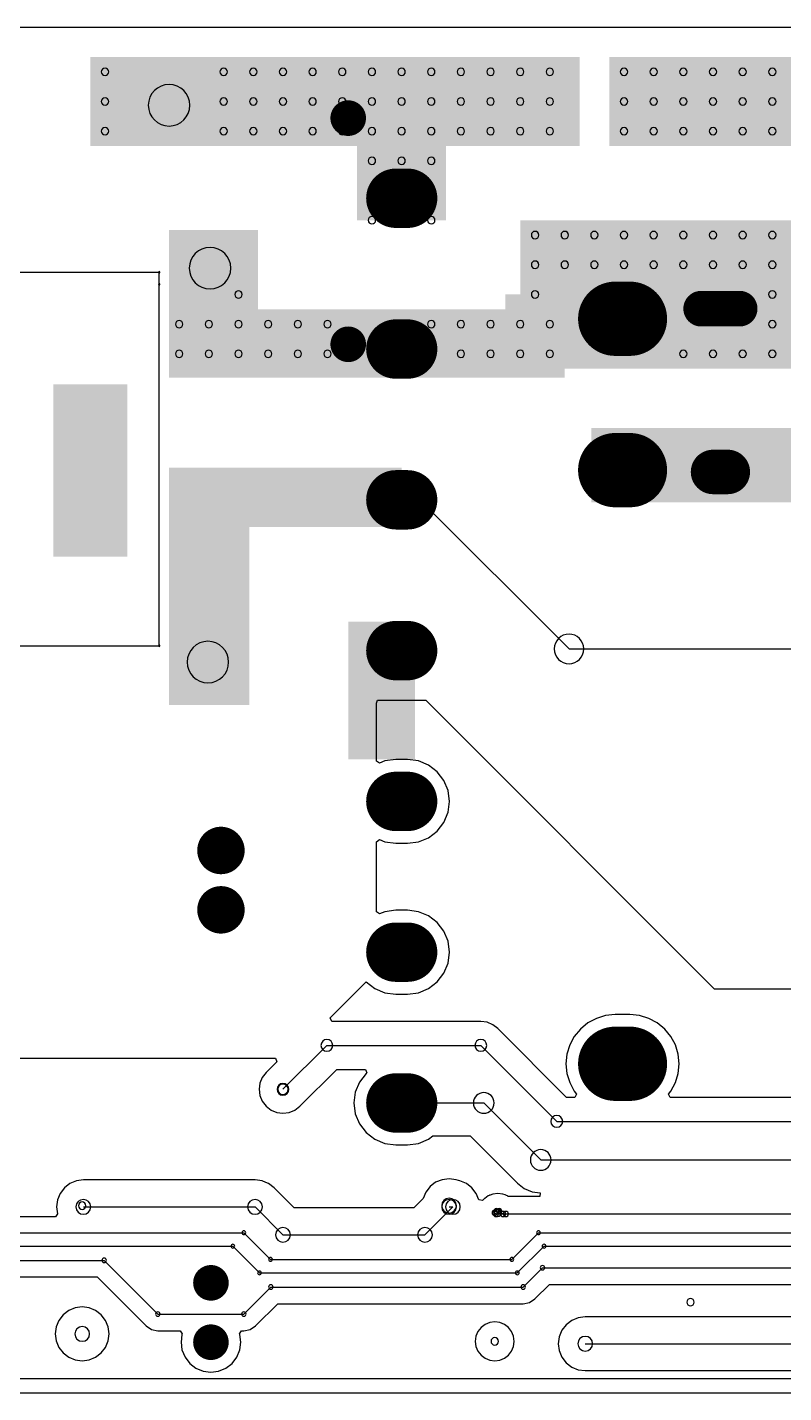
# Model space of a CAD drawing. Header units: inches. Extents: x 32166 to 66782, y 2386 to 7162.
# Drawn here: x 32837.1 to 32951.8, y 3490.6 to 3697.6 of the extents above; entities that cross this region are included whole.
import ezdxf

# ---------------------------------------------------------------- set-up
doc = ezdxf.new("R2010")
doc.units = ezdxf.units.IN
doc.header["$LTSCALE"] = 0.64311
doc.header["$MEASUREMENT"] = 0
for name, color, linetype in [('KEEPOUTLAYER', 6, 'CONTINUOUS'), ('MIDLAYER1', 16, 'CONTINUOUS'), ('MULTILAYER', 9, 'CONTINUOUS')]:
    doc.layers.add(name, color=color, linetype=linetype)

msp = doc.modelspace()

# ---------------------------------------------------------------- linework, layer by layer
at = {"layer": 'KEEPOUTLAYER'}
for p, q in [((32666.61, 3697.6), (34174.11, 3697.6)), ((32728.66, 3660.46), (32857.09, 3660.46)), ((32857.09, 3658.61), (32857.09, 3660.46)), ((32857.09, 3603.85), (32857.09, 3658.61)), ((32822.4, 3603.85), (32857.09, 3603.85)), ((32666.61, 3490.6), (34174.11, 3490.6))]:
    msp.add_line(p, q, dxfattribs=at)
for centre, start, end in [((32857.09, 3660.46), 0, 180), ((32857.09, 3660.46), 0, 180), ((32857.09, 3660.46), 180, 0), ((32857.09, 3660.46), 180, 0), ((32857.09, 3658.61), 0, 180), ((32857.09, 3658.61), 0, 180), ((32857.09, 3658.61), 180, 0), ((32857.09, 3658.61), 180, 0), ((32857.09, 3603.85), 0, 180), ((32857.09, 3603.85), 0, 180), ((32857.09, 3603.85), 180, 0), ((32857.09, 3603.85), 180, 0)]:
    msp.add_arc(centre, 0.112, start, end, dxfattribs=at)
at = {"layer": 'MIDLAYER1'}
for p, q in [((32893.88, 3625.96), (32896.65, 3625.96)), ((32896.65, 3625.96), (32919.26, 3603.35)), ((32919.26, 3603.35), (33019.92, 3603.35)), ((32890.04, 3595.13), (32890.22, 3595.58)), ((32890.04, 3586.36), (32890.04, 3595.13)), ((32890.04, 3595.13), (32890.04, 3595.13)), ((32890.04, 3595.13), (32890.04, 3595.13)), ((32890.22, 3595.58), (32897.55, 3595.58)), ((32897.55, 3595.58), (32941.29, 3551.84)), ((32890.51, 3586.04), (32890.04, 3586.36)), ((32891.33, 3586.38), (32890.51, 3586.04)), ((32892.98, 3586.6), (32891.33, 3586.38)), ((32894.78, 3586.6), (32892.98, 3586.6)), ((32896.42, 3586.38), (32894.78, 3586.6)), ((32897.95, 3585.74), (32896.42, 3586.38)), ((32899.27, 3584.73), (32897.95, 3585.74)), ((32900.28, 3583.42), (32899.27, 3584.73)), ((32900.92, 3581.89), (32900.28, 3583.42)), ((32901.13, 3580.24), (32900.92, 3581.89)), ((32900.92, 3578.6), (32901.13, 3580.24)), ((32899.27, 3575.75), (32900.28, 3577.06)), ((32900.28, 3577.06), (32900.92, 3578.6)), ((32897.95, 3574.74), (32899.27, 3575.75)), ((32890.04, 3574.12), (32890.51, 3574.44)), ((32890.04, 3563.5), (32890.04, 3574.12)), ((32890.51, 3574.44), (32891.33, 3574.1)), ((32891.33, 3574.1), (32892.98, 3573.89)), ((32892.98, 3573.89), (32894.78, 3573.89)), ((32894.78, 3573.89), (32896.42, 3574.1)), ((32896.42, 3574.1), (32897.95, 3574.74)), ((32890.51, 3563.18), (32890.04, 3563.5)), ((32891.33, 3563.52), (32890.51, 3563.18)), ((32892.98, 3563.74), (32891.33, 3563.52)), ((32894.78, 3563.74), (32892.98, 3563.74)), ((32896.42, 3563.52), (32894.78, 3563.74)), ((32897.95, 3562.88), (32896.42, 3563.52)), ((32899.27, 3561.87), (32897.95, 3562.88)), ((32900.28, 3560.56), (32899.27, 3561.87)), ((32900.92, 3559.03), (32900.28, 3560.56)), ((32901.13, 3557.38), (32900.92, 3559.03)), ((32900.92, 3555.74), (32901.13, 3557.38)), ((32899.27, 3552.89), (32900.28, 3554.2)), ((32900.28, 3554.2), (32900.92, 3555.74)), ((32883.04, 3547.41), (32888.5, 3552.87)), ((32888.5, 3552.87), (32889.8, 3551.88)), ((32897.95, 3551.88), (32899.27, 3552.89)), ((32889.8, 3551.88), (32891.33, 3551.24)), ((32891.33, 3551.24), (32892.98, 3551.03)), ((32892.98, 3551.03), (32894.78, 3551.03)), ((32894.78, 3551.03), (32896.42, 3551.24)), ((32896.42, 3551.24), (32897.95, 3551.88)), ((32941.29, 3551.84), (33087.43, 3551.84)), ((32883.26, 3546.88), (32883.04, 3547.41)), ((32905.88, 3546.88), (32883.26, 3546.88)), ((32906.82, 3546.75), (32905.88, 3546.88)), ((32907.69, 3546.39), (32906.82, 3546.75)), ((32908.45, 3545.81), (32907.69, 3546.39)), ((32922.12, 3546.66), (32920.99, 3545.73)), ((32923.41, 3547.35), (32922.12, 3546.66)), ((32924.81, 3547.77), (32923.41, 3547.35)), ((32926.26, 3547.92), (32924.81, 3547.77)), ((32928.51, 3547.92), (32926.26, 3547.92)), ((32929.97, 3547.77), (32928.51, 3547.92)), ((32931.37, 3547.35), (32929.97, 3547.77)), ((32932.66, 3546.66), (32931.37, 3547.35)), ((32933.79, 3545.73), (32932.66, 3546.66)), ((32918.9, 3535.36), (32908.45, 3545.81)), ((32920.06, 3544.6), (32919.37, 3543.31)), ((32920.99, 3545.73), (32920.06, 3544.6)), ((32934.72, 3544.6), (32933.79, 3545.73)), ((32935.41, 3543.31), (32934.72, 3544.6)), ((32875.86, 3536.59), (32882.52, 3543.25)), ((32882.52, 3543.25), (32905.88, 3543.25)), ((32905.88, 3543.25), (32917.4, 3531.73)), ((32918.95, 3541.91), (32918.8, 3540.46)), ((32919.37, 3543.31), (32918.95, 3541.91)), ((32935.83, 3541.91), (32935.41, 3543.31)), ((32935.97, 3540.46), (32935.83, 3541.91)), ((32761.07, 3541.31), (32874.71, 3541.31)), ((32874.92, 3540.78), (32873.3, 3539.15)), ((32874.71, 3541.31), (32874.92, 3540.78)), ((32918.8, 3540.46), (32918.95, 3539)), ((32935.83, 3539), (32935.97, 3540.46)), ((32872.72, 3538.4), (32872.36, 3537.53)), ((32873.3, 3539.15), (32872.72, 3538.4)), ((32878.43, 3534.02), (32884.03, 3539.62)), ((32884.03, 3539.62), (32888.38, 3539.62)), ((32887.47, 3537.7), (32886.84, 3536.17)), ((32888.48, 3539.01), (32887.47, 3537.7)), ((32888.38, 3539.62), (32888.56, 3539.08)), ((32888.56, 3539.08), (32888.48, 3539.01)), ((32918.95, 3539), (32919.37, 3537.6)), ((32935.41, 3537.6), (32935.83, 3539)), ((32872.36, 3537.53), (32872.23, 3536.59)), ((32872.23, 3536.59), (32872.36, 3535.65)), ((32872.36, 3535.65), (32872.72, 3534.77)), ((32886.84, 3536.17), (32886.62, 3534.52)), ((32919.37, 3537.6), (32920.06, 3536.31)), ((32920.06, 3536.31), (32920.42, 3535.88)), ((32920.42, 3535.88), (32920.17, 3535.36)), ((32934.36, 3535.88), (32934.72, 3536.31)), ((32934.6, 3535.36), (32934.36, 3535.88)), ((32934.72, 3536.31), (32935.41, 3537.6)), ((32872.72, 3534.77), (32873.3, 3534.02)), ((32873.3, 3534.02), (32874.05, 3533.44)), ((32877.68, 3533.44), (32878.43, 3534.02)), ((32886.62, 3534.52), (32886.84, 3532.88)), ((32893.88, 3534.52), (32906.33, 3534.52)), ((32906.33, 3534.52), (32914.97, 3525.88)), ((32920.17, 3535.36), (32918.9, 3535.36)), ((32953.74, 3535.36), (32934.6, 3535.36)), ((32874.05, 3533.44), (32874.92, 3533.08)), ((32874.92, 3533.08), (32875.86, 3532.96)), ((32875.86, 3532.96), (32876.8, 3533.08)), ((32876.8, 3533.08), (32877.68, 3533.44)), ((32886.84, 3532.88), (32887.47, 3531.34)), ((32917.4, 3531.73), (32955.24, 3531.73)), ((32887.47, 3531.34), (32888.48, 3530.03)), ((32888.48, 3530.03), (32889.8, 3529.02)), ((32897.95, 3529.02), (32898.62, 3529.53)), ((32898.62, 3529.53), (32904.26, 3529.53)), ((32904.26, 3529.53), (32911.44, 3522.35)), ((32889.8, 3529.02), (32891.33, 3528.38)), ((32891.33, 3528.38), (32892.98, 3528.17)), ((32892.98, 3528.17), (32894.78, 3528.17)), ((32894.78, 3528.17), (32896.42, 3528.38)), ((32896.42, 3528.38), (32897.95, 3529.02)), ((32914.97, 3525.88), (32957.67, 3525.88)), ((32842.69, 3521.66), (32842.04, 3520.81)), ((32843.53, 3522.31), (32842.69, 3521.66)), ((32844.52, 3522.72), (32843.53, 3522.31)), ((32845.57, 3522.86), (32844.52, 3522.72)), ((32871.62, 3522.86), (32845.57, 3522.86)), ((32872.68, 3522.72), (32871.62, 3522.86)), ((32873.25, 3522.48), (32872.68, 3522.72)), ((32873.66, 3522.31), (32873.25, 3522.48)), ((32874.51, 3521.66), (32873.66, 3522.31)), ((32877.55, 3518.61), (32874.51, 3521.66)), ((32898.17, 3521.84), (32897.53, 3520.99)), ((32899.02, 3522.49), (32898.17, 3521.84)), ((32900.01, 3522.89), (32899.02, 3522.49)), ((32901.06, 3523.03), (32900.01, 3522.89)), ((32902.12, 3522.89), (32901.06, 3523.03)), ((32902.47, 3522.75), (32902.12, 3522.89)), ((32902.71, 3522.72), (32902.47, 3522.75)), ((32903.69, 3522.31), (32902.71, 3522.72)), ((32904.54, 3521.66), (32903.69, 3522.31)), ((32905.19, 3520.81), (32904.54, 3521.66)), ((32911.44, 3522.35), (32912.48, 3521.55)), ((32912.48, 3521.55), (32913.68, 3521.05)), ((32841.63, 3519.83), (32841.49, 3518.77)), ((32842.04, 3520.81), (32841.63, 3519.83)), ((32897.12, 3520.02), (32895.72, 3518.61)), ((32897.53, 3520.99), (32897.12, 3520.02)), ((32905.6, 3519.83), (32905.19, 3520.81)), ((32906.11, 3519.71), (32905.6, 3519.83)), ((32906.13, 3519.73), (32906.11, 3519.71)), ((32906.25, 3519.82), (32906.13, 3519.73)), ((32906.34, 3519.93), (32906.25, 3519.82)), ((32906.37, 3519.97), (32906.34, 3519.93)), ((32906.48, 3520.04), (32906.37, 3519.97)), ((32906.97, 3520.42), (32906.48, 3520.04)), ((32907.16, 3520.5), (32906.97, 3520.42)), ((32907.22, 3520.54), (32907.16, 3520.5)), ((32907.3, 3520.56), (32907.22, 3520.54)), ((32907.68, 3520.72), (32907.3, 3520.56)), ((32908.44, 3520.82), (32907.68, 3520.72)), ((32909.21, 3520.72), (32908.44, 3520.82)), ((32909.57, 3520.57), (32909.21, 3520.72)), ((32909.69, 3520.54), (32909.57, 3520.57)), ((32909.8, 3520.47), (32909.69, 3520.54)), ((32909.92, 3520.42), (32909.8, 3520.47)), ((32910.04, 3520.33), (32909.92, 3520.42)), ((32914.85, 3520.33), (32910.04, 3520.33)), ((32913.68, 3521.05), (32914.89, 3520.9)), ((32914.89, 3520.9), (32914.85, 3520.33)), ((32841.33, 3517.27), (32752.06, 3517.27)), ((32841.63, 3517.71), (32841.33, 3517.27)), ((32841.49, 3518.77), (32841.63, 3517.71)), ((32845.57, 3518.77), (32871.62, 3518.77)), ((32871.62, 3518.77), (32875.86, 3514.53)), ((32895.72, 3518.61), (32877.55, 3518.61)), ((32897.41, 3514.53), (32901.65, 3518.77)), ((32901.06, 3518.77), (32901.65, 3518.77)), ((32907.99, 3517.87), (32908.17, 3517.69)), ((32908.17, 3517.69), (33020.99, 3517.69)), ((32750.4, 3514.85), (32869.93, 3514.85)), ((32754.07, 3512.81), (32868.26, 3512.81)), ((32868.26, 3512.81), (32872.3, 3508.76)), ((32869.93, 3514.85), (32873.97, 3510.81)), ((32875.86, 3514.53), (32897.41, 3514.53)), ((32910.58, 3510.81), (32914.62, 3514.85)), ((32911.42, 3508.76), (32915.47, 3512.81)), ((32914.62, 3514.85), (33115.09, 3514.85)), ((32915.47, 3512.81), (33114.25, 3512.81)), ((32873.97, 3510.81), (32910.58, 3510.81)), ((32773.84, 3510.66), (32848.73, 3510.66)), ((32848.73, 3510.66), (32856.87, 3502.52)), ((32872.3, 3508.76), (32911.42, 3508.76)), ((32912.31, 3506.62), (32915.24, 3509.54)), ((32915.24, 3509.54), (33005.78, 3509.54)), ((32774.89, 3508.14), (32847.69, 3508.14)), ((32847.69, 3508.14), (32855.09, 3500.74)), ((32869.92, 3502.52), (32874.02, 3506.62)), ((32874.02, 3506.62), (32912.31, 3506.62)), ((32914.1, 3504.83), (32916.28, 3507.02)), ((32916.28, 3507.02), (33004.73, 3507.02)), ((32913.28, 3504.29), (32914.1, 3504.83)), ((32843.36, 3503.05), (32842.51, 3502.4)), ((32844.34, 3503.45), (32843.36, 3503.05)), ((32845.4, 3503.59), (32844.34, 3503.45)), ((32846.46, 3503.45), (32845.4, 3503.59)), ((32847.44, 3503.05), (32846.46, 3503.45)), ((32848.29, 3502.4), (32847.44, 3503.05)), ((32856.87, 3502.52), (32869.92, 3502.52)), ((32871.71, 3500.74), (32875.06, 3504.09)), ((32875.06, 3504.09), (32912.31, 3504.09)), ((32912.31, 3504.09), (32913.28, 3504.29)), ((32841.45, 3500.56), (32841.31, 3499.51)), ((32841.86, 3501.55), (32841.45, 3500.56)), ((32842.51, 3502.4), (32841.86, 3501.55)), ((32848.94, 3501.55), (32848.29, 3502.4)), ((32849.34, 3500.56), (32848.94, 3501.55)), ((32849.48, 3499.51), (32849.34, 3500.56)), ((32855.09, 3500.74), (32855.91, 3500.19)), ((32870.89, 3500.19), (32871.71, 3500.74)), ((32905.91, 3500.47), (32905.44, 3499.86)), ((32906.52, 3500.94), (32905.91, 3500.47)), ((32907.23, 3501.23), (32906.52, 3500.94)), ((32907.99, 3501.33), (32907.23, 3501.23)), ((32908.76, 3501.23), (32907.99, 3501.33)), ((32909.47, 3500.94), (32908.76, 3501.23)), ((32910.08, 3500.47), (32909.47, 3500.94)), ((32910.55, 3499.86), (32910.08, 3500.47)), ((32918.83, 3500.91), (32918.18, 3500.06)), ((32919.68, 3501.56), (32918.83, 3500.91)), ((32920.66, 3501.97), (32919.68, 3501.56)), ((32921.72, 3502.11), (32920.66, 3501.97)), ((32996.44, 3502.11), (32921.72, 3502.11)), ((32841.31, 3499.51), (32841.45, 3498.45)), ((32841.45, 3498.45), (32841.86, 3497.47)), ((32848.94, 3497.47), (32849.34, 3498.45)), ((32849.34, 3498.45), (32849.48, 3499.51)), ((32855.91, 3500.19), (32856.87, 3500)), ((32856.87, 3500), (32860.27, 3500)), ((32860.27, 3500), (32860.59, 3499.52)), ((32860.54, 3499.42), (32860.39, 3498.25)), ((32860.59, 3499.52), (32860.54, 3499.42)), ((32869.27, 3499.52), (32869.59, 3500)), ((32869.31, 3499.42), (32869.27, 3499.52)), ((32869.47, 3498.25), (32869.31, 3499.42)), ((32869.59, 3500), (32869.92, 3500)), ((32869.92, 3500), (32870.89, 3500.19)), ((32905.14, 3499.15), (32905.04, 3498.38)), ((32905.04, 3498.38), (32905.14, 3497.62)), ((32905.44, 3499.86), (32905.14, 3499.15)), ((32910.84, 3499.15), (32910.55, 3499.86)), ((32910.94, 3498.38), (32910.84, 3499.15)), ((32910.84, 3497.62), (32910.94, 3498.38)), ((32917.77, 3499.08), (32917.63, 3498.02)), ((32918.18, 3500.06), (32917.77, 3499.08)), ((32841.86, 3497.47), (32842.51, 3496.62)), ((32842.51, 3496.62), (32843.36, 3495.97)), ((32847.44, 3495.97), (32848.29, 3496.62)), ((32848.29, 3496.62), (32848.94, 3497.47)), ((32860.39, 3498.25), (32860.54, 3497.07)), ((32860.54, 3497.07), (32861, 3495.98)), ((32868.86, 3495.98), (32869.31, 3497.07)), ((32869.31, 3497.07), (32869.47, 3498.25)), ((32905.14, 3497.62), (32905.44, 3496.91)), ((32905.44, 3496.91), (32905.91, 3496.3)), ((32905.91, 3496.3), (32906.52, 3495.83)), ((32909.47, 3495.83), (32910.08, 3496.3)), ((32910.08, 3496.3), (32910.55, 3496.91)), ((32910.55, 3496.91), (32910.84, 3497.62)), ((32917.63, 3498.02), (32917.77, 3496.97)), ((32917.77, 3496.97), (32918.18, 3495.98)), ((32921.72, 3498.02), (32998.13, 3498.02)), ((32843.36, 3495.97), (32844.34, 3495.56)), ((32844.34, 3495.56), (32845.4, 3495.42)), ((32845.4, 3495.42), (32846.46, 3495.56)), ((32846.46, 3495.56), (32847.44, 3495.97)), ((32861, 3495.98), (32861.72, 3495.04)), ((32861.72, 3495.04), (32862.66, 3494.32)), ((32862.66, 3494.32), (32863.75, 3493.86)), ((32866.1, 3493.86), (32867.2, 3494.32)), ((32867.2, 3494.32), (32868.14, 3495.04)), ((32868.14, 3495.04), (32868.86, 3495.98)), ((32906.52, 3495.83), (32907.23, 3495.53)), ((32907.23, 3495.53), (32907.99, 3495.43)), ((32907.99, 3495.43), (32908.76, 3495.53)), ((32908.76, 3495.53), (32909.47, 3495.83)), ((32918.18, 3495.98), (32918.83, 3495.13)), ((32918.83, 3495.13), (32919.68, 3494.48)), ((32919.68, 3494.48), (32920.66, 3494.08)), ((33158.87, 3492.72), (32726.73, 3492.72)), ((32863.75, 3493.86), (32864.93, 3493.71)), ((32864.93, 3493.71), (32866.1, 3493.86)), ((32920.66, 3494.08), (32921.72, 3493.94)), ((32921.72, 3493.94), (32998.13, 3493.94))]:
    msp.add_line(p, q, dxfattribs=at)
for points, const_width in [([(32885.76, 3685.18, 1), (32885.76, 3682.48, 1)], 2.7), ([(32892.98, 3673.93, 1), (32892.98, 3669.43, 1)], 4.5), ([(32894.78, 3673.93, 1), (32894.78, 3669.43, 1)], 4.5), ([(32929.08, 3653.41, 1), (32923.45, 3653.41, 1)], 5.63), ([(32931.33, 3653.41, 1), (32925.7, 3653.41, 1)], 5.63), ([(32939.31, 3656.29, 1), (32939.31, 3653.59, 1)], 2.7), ([(32945.16, 3656.29, 1), (32945.16, 3653.59, 1)], 2.7), ([(32885.76, 3650.89, 1), (32885.76, 3648.19, 1)], 2.7), ([(32892.98, 3651.07, 1), (32892.98, 3646.57, 1)], 4.5), ([(32894.78, 3651.07, 1), (32894.78, 3646.57, 1)], 4.5), ([(32929.08, 3630.46, 1), (32923.45, 3630.46, 1)], 5.63), ([(32931.33, 3630.46, 1), (32925.7, 3630.46, 1)], 5.63), ([(32941.11, 3631.87, 1), (32941.11, 3628.5, 1)], 3.37), ([(32943.36, 3631.87, 1), (32943.36, 3628.5, 1)], 3.37), ([(32892.98, 3628.21, 1), (32892.98, 3623.71, 1)], 4.5), ([(32894.78, 3628.21, 1), (32894.78, 3623.71, 1)], 4.5), ([(32892.98, 3605.35, 1), (32892.98, 3600.85, 1)], 4.5), ([(32894.78, 3605.35, 1), (32894.78, 3600.85, 1)], 4.5), ([(32892.98, 3582.49, 1), (32892.98, 3577.99, 1)], 4.5), ([(32894.78, 3582.49, 1), (32894.78, 3577.99, 1)], 4.5), ([(32864.65, 3572.8, 1), (32868.25, 3572.8, 1)], 3.6), ([(32864.65, 3563.8, 1), (32868.25, 3563.8, 1)], 3.6), ([(32892.98, 3559.63, 1), (32892.98, 3555.13, 1)], 4.5), ([(32894.78, 3559.63, 1), (32894.78, 3555.13, 1)], 4.5), ([(32929.08, 3540.46, 1), (32923.45, 3540.46, 1)], 5.63), ([(32931.33, 3540.46, 1), (32925.7, 3540.46, 1)], 5.63), ([(32892.98, 3536.77, 1), (32892.98, 3532.27, 1)], 4.5), ([(32894.78, 3536.77, 1), (32894.78, 3532.27, 1)], 4.5), ([(32866.28, 3507.25, 1), (32863.58, 3507.25, 1)], 2.7), ([(32866.28, 3498.25, 1), (32863.58, 3498.25, 1)], 2.7)]:
    msp.add_lwpolyline(points, format="xyb", close=True, dxfattribs=dict(at, const_width=const_width))
for points, const_width in [([(32892.98, 3671.68), (32894.78, 3671.68)], 9), ([(32926.26, 3653.41), (32928.51, 3653.41)], 11.25), ([(32945.16, 3654.94), (32939.31, 3654.94)], 5.4), ([(32892.98, 3648.82), (32894.78, 3648.82)], 9), ([(32926.26, 3630.46), (32928.51, 3630.46)], 11.25), ([(32943.36, 3630.19), (32941.11, 3630.19)], 6.75), ([(32892.98, 3625.96), (32894.78, 3625.96)], 9), ([(32892.98, 3603.1), (32894.78, 3603.1)], 9), ([(32892.98, 3580.24), (32894.78, 3580.24)], 9), ([(32892.98, 3557.38), (32894.78, 3557.38)], 9), ([(32926.26, 3540.46), (32928.51, 3540.46)], 11.25), ([(32892.98, 3534.52), (32894.78, 3534.52)], 9)]:
    msp.add_lwpolyline(points, dxfattribs=dict(at, const_width=const_width))
for centre, radius, start, end in [((32848.86, 3690.85), 0.562, 0, 180), ((32848.86, 3690.85), 0.562, 180, 0), ((32866.86, 3690.85), 0.562, 0, 180), ((32866.86, 3690.85), 0.562, 180, 0), ((32871.36, 3690.85), 0.562, 0, 180), ((32871.36, 3690.85), 0.562, 180, 0), ((32875.86, 3690.85), 0.562, 0, 180), ((32875.86, 3690.85), 0.562, 180, 0), ((32880.36, 3690.85), 0.562, 0, 180), ((32880.36, 3690.85), 0.562, 180, 0), ((32884.86, 3690.85), 0.562, 0, 180), ((32884.86, 3690.85), 0.562, 180, 0), ((32889.36, 3690.85), 0.562, 0, 180), ((32889.36, 3690.85), 0.562, 180, 0), ((32893.86, 3690.85), 0.562, 0, 180), ((32893.86, 3690.85), 0.562, 180, 0), ((32898.36, 3690.85), 0.562, 0, 180), ((32898.36, 3690.85), 0.562, 180, 0), ((32902.86, 3690.85), 0.562, 0, 180), ((32902.86, 3690.85), 0.562, 180, 0), ((32907.36, 3690.85), 0.562, 0, 180), ((32907.36, 3690.85), 0.562, 180, 0), ((32911.86, 3690.85), 0.562, 0, 180), ((32911.86, 3690.85), 0.562, 180, 0), ((32916.36, 3690.85), 0.562, 0, 180), ((32916.36, 3690.85), 0.562, 180, 0), ((32927.61, 3690.85), 0.562, 0, 180), ((32927.61, 3690.85), 0.562, 180, 0), ((32932.11, 3690.85), 0.562, 0, 180), ((32932.11, 3690.85), 0.562, 180, 0), ((32936.61, 3690.85), 0.562, 0, 180), ((32936.61, 3690.85), 0.562, 180, 0), ((32941.11, 3690.85), 0.562, 0, 180), ((32941.11, 3690.85), 0.562, 180, 0), ((32945.61, 3690.85), 0.562, 0, 180), ((32945.61, 3690.85), 0.562, 180, 0), ((32950.11, 3690.85), 0.562, 0, 180), ((32950.11, 3690.85), 0.562, 180, 0), ((32858.58, 3685.78), 3.15, 0, 180), ((32848.86, 3686.35), 0.562, 0, 180), ((32866.86, 3686.35), 0.562, 0, 180), ((32871.36, 3686.35), 0.562, 0, 180), ((32875.86, 3686.35), 0.562, 0, 180), ((32880.36, 3686.35), 0.562, 0, 180), ((32884.86, 3686.35), 0.562, 0, 180), ((32889.36, 3686.35), 0.562, 0, 180), ((32893.86, 3686.35), 0.562, 0, 180), ((32898.36, 3686.35), 0.562, 0, 180), ((32902.86, 3686.35), 0.562, 0, 180), ((32907.36, 3686.35), 0.562, 0, 180), ((32911.86, 3686.35), 0.562, 0, 180), ((32916.36, 3686.35), 0.562, 0, 180), ((32927.61, 3686.35), 0.562, 0, 180), ((32932.11, 3686.35), 0.562, 0, 180), ((32936.61, 3686.35), 0.562, 0, 180), ((32941.11, 3686.35), 0.562, 0, 180), ((32945.61, 3686.35), 0.562, 0, 180), ((32950.11, 3686.35), 0.562, 0, 180), ((32848.86, 3686.35), 0.562, 180, 0), ((32858.58, 3685.78), 3.15, 180, 0), ((32866.86, 3686.35), 0.562, 180, 0), ((32871.36, 3686.35), 0.562, 180, 0), ((32875.86, 3686.35), 0.562, 180, 0), ((32880.36, 3686.35), 0.562, 180, 0), ((32884.86, 3686.35), 0.562, 180, 0), ((32889.36, 3686.35), 0.562, 180, 0), ((32893.86, 3686.35), 0.562, 180, 0), ((32898.36, 3686.35), 0.562, 180, 0), ((32902.86, 3686.35), 0.562, 180, 0), ((32907.36, 3686.35), 0.562, 180, 0), ((32911.86, 3686.35), 0.562, 180, 0), ((32916.36, 3686.35), 0.562, 180, 0), ((32927.61, 3686.35), 0.562, 180, 0), ((32932.11, 3686.35), 0.562, 180, 0), ((32936.61, 3686.35), 0.562, 180, 0), ((32941.11, 3686.35), 0.562, 180, 0), ((32945.61, 3686.35), 0.562, 180, 0), ((32950.11, 3686.35), 0.562, 180, 0), ((32848.86, 3681.85), 0.562, 0, 180), ((32848.86, 3681.85), 0.562, 180, 0), ((32866.86, 3681.85), 0.562, 0, 180), ((32866.86, 3681.85), 0.562, 180, 0), ((32871.36, 3681.85), 0.562, 0, 180), ((32871.36, 3681.85), 0.562, 180, 0), ((32875.86, 3681.85), 0.562, 0, 180), ((32875.86, 3681.85), 0.562, 180, 0), ((32880.36, 3681.85), 0.562, 0, 180), ((32880.36, 3681.85), 0.562, 180, 0), ((32884.86, 3681.85), 0.562, 0, 180), ((32884.86, 3681.85), 0.562, 180, 0), ((32889.36, 3681.85), 0.562, 0, 180), ((32889.36, 3681.85), 0.562, 180, 0), ((32893.86, 3681.85), 0.562, 0, 180), ((32893.86, 3681.85), 0.562, 180, 0), ((32898.36, 3681.85), 0.562, 0, 180), ((32898.36, 3681.85), 0.562, 180, 0), ((32902.86, 3681.85), 0.562, 0, 180), ((32902.86, 3681.85), 0.562, 180, 0), ((32907.36, 3681.85), 0.562, 0, 180), ((32907.36, 3681.85), 0.562, 180, 0), ((32911.86, 3681.85), 0.562, 0, 180), ((32911.86, 3681.85), 0.562, 180, 0), ((32916.36, 3681.85), 0.562, 0, 180), ((32916.36, 3681.85), 0.562, 180, 0), ((32927.61, 3681.85), 0.562, 0, 180), ((32927.61, 3681.85), 0.562, 180, 0), ((32932.11, 3681.85), 0.562, 0, 180), ((32932.11, 3681.85), 0.562, 180, 0), ((32936.61, 3681.85), 0.562, 0, 180), ((32936.61, 3681.85), 0.562, 180, 0), ((32941.11, 3681.85), 0.562, 0, 180), ((32941.11, 3681.85), 0.562, 180, 0), ((32945.61, 3681.85), 0.562, 0, 180), ((32945.61, 3681.85), 0.562, 180, 0), ((32950.11, 3681.85), 0.562, 0, 180), ((32950.11, 3681.85), 0.562, 180, 0), ((32889.36, 3677.35), 0.562, 0, 180), ((32889.36, 3677.35), 0.562, 180, 0), ((32893.86, 3677.35), 0.562, 0, 180), ((32893.86, 3677.35), 0.562, 180, 0), ((32898.36, 3677.35), 0.562, 0, 180), ((32898.36, 3677.35), 0.562, 180, 0), ((32893.86, 3672.85), 0.562, 0, 180), ((32893.86, 3672.85), 0.562, 180, 0), ((32898.36, 3672.85), 0.562, 0, 180), ((32898.36, 3672.85), 0.562, 180, 0), ((32889.36, 3668.35), 0.562, 0, 180), ((32889.36, 3668.35), 0.562, 180, 0), ((32893.86, 3668.35), 0.562, 0, 180), ((32893.86, 3668.35), 0.562, 180, 0), ((32898.36, 3668.35), 0.562, 0, 180), ((32898.36, 3668.35), 0.562, 180, 0), ((32914.11, 3666.1), 0.562, 0, 180), ((32914.11, 3666.1), 0.562, 0, 180), ((32914.11, 3666.1), 0.562, 180, 0), ((32914.11, 3666.1), 0.562, 180, 0), ((32918.61, 3666.1), 0.562, 0, 180), ((32918.61, 3666.1), 0.562, 180, 0), ((32923.11, 3666.1), 0.562, 0, 180), ((32923.11, 3666.1), 0.562, 180, 0), ((32927.61, 3666.1), 0.562, 0, 180), ((32927.61, 3666.1), 0.562, 180, 0), ((32932.11, 3666.1), 0.562, 0, 180), ((32932.11, 3666.1), 0.562, 180, 0), ((32936.61, 3666.1), 0.562, 0, 180), ((32936.61, 3666.1), 0.562, 180, 0), ((32941.11, 3666.1), 0.562, 0, 180), ((32941.11, 3666.1), 0.562, 180, 0), ((32945.61, 3666.1), 0.562, 0, 180), ((32945.61, 3666.1), 0.562, 180, 0), ((32950.11, 3666.1), 0.562, 0, 180), ((32950.11, 3666.1), 0.562, 180, 0), ((32864.79, 3661.08), 3.15, 0, 180), ((32914.11, 3661.6), 0.562, 0, 180), ((32918.61, 3661.6), 0.562, 0, 180), ((32918.61, 3661.6), 0.562, 0, 180), ((32923.11, 3661.6), 0.562, 0, 180), ((32927.61, 3661.6), 0.562, 0, 180), ((32932.11, 3661.6), 0.562, 0, 180), ((32932.11, 3661.6), 0.562, 0, 180), ((32936.61, 3661.6), 0.562, 0, 180), ((32941.11, 3661.6), 0.562, 0, 180), ((32945.61, 3661.6), 0.562, 0, 180), ((32945.61, 3661.6), 0.562, 0, 180), ((32950.11, 3661.6), 0.562, 0, 180), ((32864.79, 3661.08), 3.15, 180, 0), ((32914.11, 3661.6), 0.562, 180, 0), ((32918.61, 3661.6), 0.562, 180, 0), ((32918.61, 3661.6), 0.562, 180, 0), ((32923.11, 3661.6), 0.562, 180, 0), ((32927.61, 3661.6), 0.562, 180, 0), ((32932.11, 3661.6), 0.562, 180, 0), ((32932.11, 3661.6), 0.562, 180, 0), ((32936.61, 3661.6), 0.562, 180, 0), ((32941.11, 3661.6), 0.562, 180, 0), ((32945.61, 3661.6), 0.562, 180, 0), ((32945.61, 3661.6), 0.562, 180, 0), ((32950.11, 3661.6), 0.562, 180, 0), ((32869.11, 3657.1), 0.562, 0, 180), ((32869.11, 3657.1), 0.562, 180, 0), ((32914.11, 3657.1), 0.562, 0, 180), ((32914.11, 3657.1), 0.562, 180, 0), ((32950.11, 3657.1), 0.562, 0, 180), ((32950.11, 3657.1), 0.562, 180, 0), ((32860.11, 3652.6), 0.562, 0, 180), ((32860.11, 3652.6), 0.562, 180, 0), ((32864.61, 3652.6), 0.562, 0, 180), ((32864.61, 3652.6), 0.562, 180, 0), ((32869.11, 3652.6), 0.562, 0, 180), ((32869.11, 3652.6), 0.562, 0, 180), ((32869.11, 3652.6), 0.562, 180, 0), ((32869.11, 3652.6), 0.562, 180, 0), ((32873.61, 3652.6), 0.562, 0, 180), ((32873.61, 3652.6), 0.562, 180, 0), ((32878.11, 3652.6), 0.562, 0, 180), ((32878.11, 3652.6), 0.562, 180, 0), ((32882.61, 3652.6), 0.562, 0, 180), ((32882.61, 3652.6), 0.562, 180, 0), ((32898.36, 3652.6), 0.562, 0, 180), ((32898.36, 3652.6), 0.562, 180, 0), ((32902.86, 3652.6), 0.562, 0, 180), ((32902.86, 3652.6), 0.562, 180, 0), ((32907.36, 3652.6), 0.562, 0, 180), ((32907.36, 3652.6), 0.562, 180, 0), ((32911.86, 3652.6), 0.562, 0, 180), ((32911.86, 3652.6), 0.562, 180, 0), ((32916.36, 3652.6), 0.562, 0, 180), ((32916.36, 3652.6), 0.562, 180, 0), ((32950.11, 3652.6), 0.562, 0, 180), ((32950.11, 3652.6), 0.562, 180, 0), ((32860.11, 3648.1), 0.562, 0, 180), ((32860.11, 3648.1), 0.562, 180, 0), ((32864.61, 3648.1), 0.562, 0, 180), ((32864.61, 3648.1), 0.562, 180, 0), ((32869.11, 3648.1), 0.562, 0, 180), ((32869.11, 3648.1), 0.562, 180, 0), ((32873.61, 3648.1), 0.562, 0, 180), ((32873.61, 3648.1), 0.562, 180, 0), ((32878.11, 3648.1), 0.562, 0, 180), ((32878.11, 3648.1), 0.562, 180, 0), ((32882.61, 3648.1), 0.562, 0, 180), ((32882.61, 3648.1), 0.562, 180, 0), ((32898.36, 3648.1), 0.562, 0, 180), ((32898.36, 3648.1), 0.562, 180, 0), ((32902.86, 3648.1), 0.562, 0, 180), ((32902.86, 3648.1), 0.562, 180, 0), ((32907.36, 3648.1), 0.562, 0, 180), ((32907.36, 3648.1), 0.562, 180, 0), ((32911.86, 3648.1), 0.562, 0, 180), ((32911.86, 3648.1), 0.562, 180, 0), ((32916.36, 3648.1), 0.562, 0, 180), ((32916.36, 3648.1), 0.562, 180, 0), ((32936.61, 3648.1), 0.562, 0, 180), ((32936.61, 3648.1), 0.562, 180, 0), ((32941.11, 3648.1), 0.562, 0, 180), ((32941.11, 3648.1), 0.562, 180, 0), ((32945.61, 3648.1), 0.562, 0, 180), ((32945.61, 3648.1), 0.562, 0, 180), ((32945.61, 3648.1), 0.562, 180, 0), ((32945.61, 3648.1), 0.562, 180, 0), ((32950.11, 3648.1), 0.562, 0, 180), ((32950.11, 3648.1), 0.562, 0, 180), ((32950.11, 3648.1), 0.562, 180, 0), ((32950.11, 3648.1), 0.562, 180, 0), ((32893.88, 3625.96), 2.25, 0, 180), ((32896.65, 3625.96), 2.25, 0, 180), ((32896.65, 3625.96), 2.25, 0, 180), ((32893.88, 3625.96), 2.25, 180, 0), ((32896.65, 3625.96), 2.25, 180, 0), ((32896.65, 3625.96), 2.25, 180, 0), ((32864.47, 3601.36), 3.15, 0, 180), ((32919.26, 3603.35), 2.25, 0, 180), ((32919.26, 3603.35), 2.25, 0, 180), ((32919.26, 3603.35), 2.25, 180, 0), ((32919.26, 3603.35), 2.25, 180, 0), ((32864.47, 3601.36), 3.15, 180, 0), ((32882.52, 3543.25), 0.9, 0, 180), ((32882.52, 3543.25), 0.9, 0, 180), ((32905.88, 3543.25), 0.9, 0, 180), ((32905.88, 3543.25), 0.9, 0, 180), ((32882.52, 3543.25), 0.9, 180, 0), ((32882.52, 3543.25), 0.9, 180, 0), ((32905.88, 3543.25), 0.9, 180, 0), ((32905.88, 3543.25), 0.9, 180, 0), ((32875.86, 3536.59), 0.9, 0, 180), ((32875.86, 3536.59), 0.9, 180, 0), ((32875.86, 3536.59), 0.788, 0, 180), ((32875.86, 3536.59), 0.788, 180, 0), ((32893.88, 3534.52), 1.57, 0, 180), ((32906.33, 3534.52), 1.57, 0, 180), ((32906.33, 3534.52), 1.57, 0, 180), ((32893.88, 3534.52), 1.57, 180, 0), ((32906.33, 3534.52), 1.57, 180, 0), ((32906.33, 3534.52), 1.57, 180, 0), ((32917.4, 3531.73), 0.9, 0, 180), ((32917.4, 3531.73), 0.9, 0, 180), ((32917.4, 3531.73), 0.9, 180, 0), ((32917.4, 3531.73), 0.9, 180, 0), ((32914.97, 3525.88), 1.57, 0, 180), ((32914.97, 3525.88), 1.57, 0, 180), ((32914.97, 3525.88), 1.57, 180, 0), ((32914.97, 3525.88), 1.57, 180, 0), ((32845.57, 3518.77), 1.12, 0, 180), ((32845.4, 3518.95), 0.562, 0, 180), ((32871.62, 3518.77), 1.12, 0, 180), ((32871.62, 3518.77), 1.12, 0, 180), ((32901.06, 3518.95), 1.12, 0, 180), ((32901.06, 3518.77), 1.12, 0, 180), ((32901.65, 3518.77), 1.12, 0, 180), ((32901.65, 3518.77), 1.12, 0, 180), ((32845.57, 3518.77), 1.12, 180, 0), ((32845.4, 3518.95), 0.562, 180, 0), ((32871.62, 3518.77), 1.12, 180, 0), ((32871.62, 3518.77), 1.12, 180, 0), ((32901.06, 3518.95), 1.12, 180, 0), ((32901.06, 3518.77), 1.12, 180, 0), ((32901.65, 3518.77), 1.12, 180, 0), ((32901.65, 3518.77), 1.12, 180, 0), ((32907.99, 3517.87), 0.394, 0, 180), ((32907.99, 3517.87), 0.394, 180, 0), ((32908.17, 3517.69), 0.394, 0, 180), ((32908.17, 3517.69), 0.394, 0, 180), ((32908.17, 3517.69), 0.394, 180, 0), ((32908.17, 3517.69), 0.394, 180, 0), ((32908.23, 3518.11), 0.394, 0, 180), ((32908.23, 3518.11), 0.394, 180, 0), ((32908.44, 3517.87), 0.562, 0, 180), ((32908.44, 3517.87), 0.562, 180, 0), ((32909.24, 3519.12), 1.43, 225.0004, 270.0004), ((32908.68, 3518.11), 0.394, 0, 180), ((32908.68, 3518.11), 0.394, 0, 180), ((32908.68, 3518.11), 0.394, 180, 0), ((32908.68, 3518.11), 0.394, 180, 0), ((32909.69, 3519.12), 1.43, 225.0004, 270.0004), ((32909.69, 3519.12), 1.43, 225.0004, 270.0004), ((32909.24, 3517.69), 0.394, 0, 180), ((32909.24, 3517.69), 0.394, 180, 0), ((32909.69, 3517.69), 0.394, 0, 180), ((32909.69, 3517.69), 0.394, 0, 180), ((32909.69, 3517.69), 0.394, 180, 0), ((32909.69, 3517.69), 0.394, 180, 0), ((32869.93, 3514.85), 0.286, 0, 180), ((32869.93, 3514.85), 0.286, 0, 180), ((32875.86, 3514.53), 1.12, 0, 180), ((32875.86, 3514.53), 1.12, 0, 180), ((32897.41, 3514.53), 1.12, 0, 180), ((32897.41, 3514.53), 1.12, 0, 180), ((32914.62, 3514.85), 0.286, 0, 180), ((32914.62, 3514.85), 0.286, 0, 180), ((32868.26, 3512.81), 0.286, 0, 180), ((32868.26, 3512.81), 0.286, 0, 180), ((32868.26, 3512.81), 0.286, 180, 0), ((32868.26, 3512.81), 0.286, 180, 0), ((32869.93, 3514.85), 0.286, 180, 0), ((32869.93, 3514.85), 0.286, 180, 0), ((32875.86, 3514.53), 1.12, 180, 0), ((32875.86, 3514.53), 1.12, 180, 0), ((32897.41, 3514.53), 1.12, 180, 0), ((32897.41, 3514.53), 1.12, 180, 0), ((32914.62, 3514.85), 0.286, 180, 0), ((32914.62, 3514.85), 0.286, 180, 0), ((32915.47, 3512.81), 0.286, 0, 180), ((32915.47, 3512.81), 0.286, 0, 180), ((32915.47, 3512.81), 0.286, 180, 0), ((32915.47, 3512.81), 0.286, 180, 0), ((32848.73, 3510.66), 0.337, 0, 180), ((32848.73, 3510.66), 0.337, 0, 180), ((32873.97, 3510.81), 0.286, 0, 180), ((32873.97, 3510.81), 0.286, 0, 180), ((32873.97, 3510.81), 0.286, 180, 0), ((32873.97, 3510.81), 0.286, 180, 0), ((32910.58, 3510.81), 0.286, 0, 180), ((32910.58, 3510.81), 0.286, 0, 180), ((32910.58, 3510.81), 0.286, 180, 0), ((32910.58, 3510.81), 0.286, 180, 0), ((32848.73, 3510.66), 0.337, 180, 0), ((32848.73, 3510.66), 0.337, 180, 0), ((32872.3, 3508.76), 0.286, 0, 180), ((32872.3, 3508.76), 0.286, 0, 180), ((32872.3, 3508.76), 0.286, 180, 0), ((32872.3, 3508.76), 0.286, 180, 0), ((32911.42, 3508.76), 0.286, 0, 180), ((32911.42, 3508.76), 0.286, 0, 180), ((32911.42, 3508.76), 0.286, 180, 0), ((32911.42, 3508.76), 0.286, 180, 0), ((32915.24, 3509.54), 0.337, 0, 180), ((32915.24, 3509.54), 0.337, 0, 180), ((32915.24, 3509.54), 0.337, 180, 0), ((32915.24, 3509.54), 0.337, 180, 0), ((32874.02, 3506.62), 0.337, 0, 180), ((32874.02, 3506.62), 0.337, 0, 180), ((32874.02, 3506.62), 0.337, 180, 0), ((32874.02, 3506.62), 0.337, 180, 0), ((32912.31, 3506.62), 0.337, 0, 180), ((32912.31, 3506.62), 0.337, 0, 180), ((32912.31, 3506.62), 0.337, 180, 0), ((32912.31, 3506.62), 0.337, 180, 0), ((32937.69, 3504.32), 0.562, 0, 180), ((32856.87, 3502.52), 0.337, 0, 180), ((32856.87, 3502.52), 0.337, 0, 180), ((32856.87, 3502.52), 0.337, 180, 0), ((32856.87, 3502.52), 0.337, 180, 0), ((32869.92, 3502.52), 0.337, 0, 180), ((32869.92, 3502.52), 0.337, 0, 180), ((32869.92, 3502.52), 0.337, 180, 0), ((32869.92, 3502.52), 0.337, 180, 0), ((32937.69, 3504.32), 0.562, 180, 0), ((32845.4, 3499.51), 1.12, 0, 180), ((32845.4, 3499.51), 1.12, 180, 0), ((32907.99, 3498.38), 0.562, 0, 180), ((32907.99, 3498.38), 0.562, 180, 0), ((32921.72, 3498.02), 1.12, 0, 180), ((32921.72, 3498.02), 1.12, 0, 180), ((32921.72, 3498.02), 1.12, 180, 0), ((32921.72, 3498.02), 1.12, 180, 0)]:
    msp.add_arc(centre, radius, start, end, dxfattribs=at)
for points in [[(32846.61, 3679.6), (32920.86, 3679.6), (32846.61, 3693.1), (32920.86, 3693.1)], [(32925.36, 3679.6), (33413.61, 3679.6), (32925.36, 3693.1), (33413.61, 3693.1)], [(32887.11, 3668.35), (32900.61, 3668.35), (32887.11, 3681.85), (32900.61, 3681.85)], [(32911.86, 3654.85), (33062.61, 3654.85), (32911.86, 3668.35), (33062.61, 3668.35)], [(32858.59, 3644.5), (32872.09, 3644.5), (32858.59, 3666.85), (32872.09, 3666.85)], [(32909.61, 3645.85), (32970.81, 3645.85), (32909.61, 3657.1), (32970.81, 3657.1)], [(32858.59, 3644.5), (32918.61, 3644.5), (32858.59, 3654.85), (32918.61, 3654.85)], [(32841.02, 3643.45), (32841.02, 3617.35), (32852.27, 3643.45), (32852.27, 3617.35)], [(32922.66, 3625.6), (33001.86, 3625.6), (32922.66, 3636.85), (33001.86, 3636.85)], [(32858.59, 3621.85), (32893.88, 3621.85), (32858.59, 3630.85), (32893.88, 3630.85)], [(32858.59, 3594.85), (32870.74, 3594.85), (32858.59, 3630.85), (32870.74, 3630.85)], [(32885.76, 3586.6), (32895.89, 3586.6), (32885.76, 3607.51), (32895.89, 3607.51)]]:
    msp.add_solid(points, dxfattribs=at)
at = {"layer": 'MULTILAYER'}
for points, const_width in [([(32885.76, 3685.18, 1), (32885.76, 3682.48, 1)], 2.7), ([(32892.98, 3673.93, 1), (32892.98, 3669.43, 1)], 4.5), ([(32894.78, 3673.93, 1), (32894.78, 3669.43, 1)], 4.5), ([(32929.08, 3653.41, 1), (32923.45, 3653.41, 1)], 5.63), ([(32931.33, 3653.41, 1), (32925.7, 3653.41, 1)], 5.63), ([(32939.31, 3656.29, 1), (32939.31, 3653.59, 1)], 2.7), ([(32945.16, 3656.29, 1), (32945.16, 3653.59, 1)], 2.7), ([(32885.76, 3650.89, 1), (32885.76, 3648.19, 1)], 2.7), ([(32892.98, 3651.07, 1), (32892.98, 3646.57, 1)], 4.5), ([(32894.78, 3651.07, 1), (32894.78, 3646.57, 1)], 4.5), ([(32929.08, 3630.46, 1), (32923.45, 3630.46, 1)], 5.63), ([(32931.33, 3630.46, 1), (32925.7, 3630.46, 1)], 5.63), ([(32941.11, 3631.87, 1), (32941.11, 3628.5, 1)], 3.37), ([(32943.36, 3631.87, 1), (32943.36, 3628.5, 1)], 3.37), ([(32892.98, 3628.21, 1), (32892.98, 3623.71, 1)], 4.5), ([(32894.78, 3628.21, 1), (32894.78, 3623.71, 1)], 4.5), ([(32892.98, 3605.35, 1), (32892.98, 3600.85, 1)], 4.5), ([(32894.78, 3605.35, 1), (32894.78, 3600.85, 1)], 4.5), ([(32892.98, 3582.49, 1), (32892.98, 3577.99, 1)], 4.5), ([(32894.78, 3582.49, 1), (32894.78, 3577.99, 1)], 4.5), ([(32864.65, 3572.8, 1), (32868.25, 3572.8, 1)], 3.6), ([(32864.65, 3563.8, 1), (32868.25, 3563.8, 1)], 3.6), ([(32892.98, 3559.63, 1), (32892.98, 3555.13, 1)], 4.5), ([(32894.78, 3559.63, 1), (32894.78, 3555.13, 1)], 4.5), ([(32929.08, 3540.46, 1), (32923.45, 3540.46, 1)], 5.63), ([(32931.33, 3540.46, 1), (32925.7, 3540.46, 1)], 5.63), ([(32892.98, 3536.77, 1), (32892.98, 3532.27, 1)], 4.5), ([(32894.78, 3536.77, 1), (32894.78, 3532.27, 1)], 4.5), ([(32866.28, 3507.25, 1), (32863.58, 3507.25, 1)], 2.7), ([(32866.28, 3498.25, 1), (32863.58, 3498.25, 1)], 2.7)]:
    msp.add_lwpolyline(points, format="xyb", close=True, dxfattribs=dict(at, const_width=const_width))
for points, const_width in [([(32892.98, 3671.68), (32894.78, 3671.68)], 9), ([(32926.26, 3653.41), (32928.51, 3653.41)], 11.25), ([(32945.16, 3654.94), (32939.31, 3654.94)], 5.4), ([(32892.98, 3648.82), (32894.78, 3648.82)], 9), ([(32926.26, 3630.46), (32928.51, 3630.46)], 11.25), ([(32943.36, 3630.19), (32941.11, 3630.19)], 6.75), ([(32892.98, 3625.96), (32894.78, 3625.96)], 9), ([(32892.98, 3603.1), (32894.78, 3603.1)], 9), ([(32892.98, 3580.24), (32894.78, 3580.24)], 9), ([(32892.98, 3557.38), (32894.78, 3557.38)], 9), ([(32926.26, 3540.46), (32928.51, 3540.46)], 11.25), ([(32892.98, 3534.52), (32894.78, 3534.52)], 9)]:
    msp.add_lwpolyline(points, dxfattribs=dict(at, const_width=const_width))
for centre, radius, start, end in [((32848.86, 3690.85), 0.562, 0, 180), ((32848.86, 3690.85), 0.562, 180, 0), ((32866.86, 3690.85), 0.562, 0, 180), ((32866.86, 3690.85), 0.562, 180, 0), ((32871.36, 3690.85), 0.562, 0, 180), ((32871.36, 3690.85), 0.562, 180, 0), ((32875.86, 3690.85), 0.562, 0, 180), ((32875.86, 3690.85), 0.562, 180, 0), ((32880.36, 3690.85), 0.562, 0, 180), ((32880.36, 3690.85), 0.562, 180, 0), ((32884.86, 3690.85), 0.562, 0, 180), ((32884.86, 3690.85), 0.562, 180, 0), ((32889.36, 3690.85), 0.562, 0, 180), ((32889.36, 3690.85), 0.562, 180, 0), ((32893.86, 3690.85), 0.562, 0, 180), ((32893.86, 3690.85), 0.562, 180, 0), ((32898.36, 3690.85), 0.562, 0, 180), ((32898.36, 3690.85), 0.562, 180, 0), ((32902.86, 3690.85), 0.562, 0, 180), ((32902.86, 3690.85), 0.562, 180, 0), ((32907.36, 3690.85), 0.562, 0, 180), ((32907.36, 3690.85), 0.562, 180, 0), ((32911.86, 3690.85), 0.562, 0, 180), ((32911.86, 3690.85), 0.562, 180, 0), ((32916.36, 3690.85), 0.562, 0, 180), ((32916.36, 3690.85), 0.562, 180, 0), ((32927.61, 3690.85), 0.562, 0, 180), ((32927.61, 3690.85), 0.562, 180, 0), ((32932.11, 3690.85), 0.562, 0, 180), ((32932.11, 3690.85), 0.562, 180, 0), ((32936.61, 3690.85), 0.562, 0, 180), ((32936.61, 3690.85), 0.562, 180, 0), ((32941.11, 3690.85), 0.562, 0, 180), ((32941.11, 3690.85), 0.562, 180, 0), ((32945.61, 3690.85), 0.562, 0, 180), ((32945.61, 3690.85), 0.562, 180, 0), ((32950.11, 3690.85), 0.562, 0, 180), ((32950.11, 3690.85), 0.562, 180, 0), ((32858.58, 3685.78), 3.15, 0, 180), ((32848.86, 3686.35), 0.562, 0, 180), ((32866.86, 3686.35), 0.562, 0, 180), ((32871.36, 3686.35), 0.562, 0, 180), ((32875.86, 3686.35), 0.562, 0, 180), ((32880.36, 3686.35), 0.562, 0, 180), ((32884.86, 3686.35), 0.562, 0, 180), ((32889.36, 3686.35), 0.562, 0, 180), ((32893.86, 3686.35), 0.562, 0, 180), ((32898.36, 3686.35), 0.562, 0, 180), ((32902.86, 3686.35), 0.562, 0, 180), ((32907.36, 3686.35), 0.562, 0, 180), ((32911.86, 3686.35), 0.562, 0, 180), ((32916.36, 3686.35), 0.562, 0, 180), ((32927.61, 3686.35), 0.562, 0, 180), ((32932.11, 3686.35), 0.562, 0, 180), ((32936.61, 3686.35), 0.562, 0, 180), ((32941.11, 3686.35), 0.562, 0, 180), ((32945.61, 3686.35), 0.562, 0, 180), ((32950.11, 3686.35), 0.562, 0, 180), ((32848.86, 3686.35), 0.562, 180, 0), ((32858.58, 3685.78), 3.15, 180, 0), ((32866.86, 3686.35), 0.562, 180, 0), ((32871.36, 3686.35), 0.562, 180, 0), ((32875.86, 3686.35), 0.562, 180, 0), ((32880.36, 3686.35), 0.562, 180, 0), ((32884.86, 3686.35), 0.562, 180, 0), ((32889.36, 3686.35), 0.562, 180, 0), ((32893.86, 3686.35), 0.562, 180, 0), ((32898.36, 3686.35), 0.562, 180, 0), ((32902.86, 3686.35), 0.562, 180, 0), ((32907.36, 3686.35), 0.562, 180, 0), ((32911.86, 3686.35), 0.562, 180, 0), ((32916.36, 3686.35), 0.562, 180, 0), ((32927.61, 3686.35), 0.562, 180, 0), ((32932.11, 3686.35), 0.562, 180, 0), ((32936.61, 3686.35), 0.562, 180, 0), ((32941.11, 3686.35), 0.562, 180, 0), ((32945.61, 3686.35), 0.562, 180, 0), ((32950.11, 3686.35), 0.562, 180, 0), ((32848.86, 3681.85), 0.562, 0, 180), ((32848.86, 3681.85), 0.562, 180, 0), ((32866.86, 3681.85), 0.562, 0, 180), ((32866.86, 3681.85), 0.562, 180, 0), ((32871.36, 3681.85), 0.562, 0, 180), ((32871.36, 3681.85), 0.562, 180, 0), ((32875.86, 3681.85), 0.562, 0, 180), ((32875.86, 3681.85), 0.562, 180, 0), ((32880.36, 3681.85), 0.562, 0, 180), ((32880.36, 3681.85), 0.562, 180, 0), ((32884.86, 3681.85), 0.562, 0, 180), ((32884.86, 3681.85), 0.562, 180, 0), ((32889.36, 3681.85), 0.562, 0, 180), ((32889.36, 3681.85), 0.562, 180, 0), ((32893.86, 3681.85), 0.562, 0, 180), ((32893.86, 3681.85), 0.562, 180, 0), ((32898.36, 3681.85), 0.562, 0, 180), ((32898.36, 3681.85), 0.562, 180, 0), ((32902.86, 3681.85), 0.562, 0, 180), ((32902.86, 3681.85), 0.562, 180, 0), ((32907.36, 3681.85), 0.562, 0, 180), ((32907.36, 3681.85), 0.562, 180, 0), ((32911.86, 3681.85), 0.562, 0, 180), ((32911.86, 3681.85), 0.562, 180, 0), ((32916.36, 3681.85), 0.562, 0, 180), ((32916.36, 3681.85), 0.562, 180, 0), ((32927.61, 3681.85), 0.562, 0, 180), ((32927.61, 3681.85), 0.562, 180, 0), ((32932.11, 3681.85), 0.562, 0, 180), ((32932.11, 3681.85), 0.562, 180, 0), ((32936.61, 3681.85), 0.562, 0, 180), ((32936.61, 3681.85), 0.562, 180, 0), ((32941.11, 3681.85), 0.562, 0, 180), ((32941.11, 3681.85), 0.562, 180, 0), ((32945.61, 3681.85), 0.562, 0, 180), ((32945.61, 3681.85), 0.562, 180, 0), ((32950.11, 3681.85), 0.562, 0, 180), ((32950.11, 3681.85), 0.562, 180, 0), ((32889.36, 3677.35), 0.562, 0, 180), ((32889.36, 3677.35), 0.562, 180, 0), ((32893.86, 3677.35), 0.562, 0, 180), ((32893.86, 3677.35), 0.562, 180, 0), ((32898.36, 3677.35), 0.562, 0, 180), ((32898.36, 3677.35), 0.562, 180, 0), ((32893.86, 3672.85), 0.562, 0, 180), ((32893.86, 3672.85), 0.562, 180, 0), ((32898.36, 3672.85), 0.562, 0, 180), ((32898.36, 3672.85), 0.562, 180, 0), ((32889.36, 3668.35), 0.562, 0, 180), ((32889.36, 3668.35), 0.562, 180, 0), ((32893.86, 3668.35), 0.562, 0, 180), ((32893.86, 3668.35), 0.562, 180, 0), ((32898.36, 3668.35), 0.562, 0, 180), ((32898.36, 3668.35), 0.562, 180, 0), ((32914.11, 3666.1), 0.562, 0, 180), ((32914.11, 3666.1), 0.562, 0, 180), ((32914.11, 3666.1), 0.562, 180, 0), ((32914.11, 3666.1), 0.562, 180, 0), ((32918.61, 3666.1), 0.562, 0, 180), ((32918.61, 3666.1), 0.562, 180, 0), ((32923.11, 3666.1), 0.562, 0, 180), ((32923.11, 3666.1), 0.562, 180, 0), ((32927.61, 3666.1), 0.562, 0, 180), ((32927.61, 3666.1), 0.562, 180, 0), ((32932.11, 3666.1), 0.562, 0, 180), ((32932.11, 3666.1), 0.562, 180, 0), ((32936.61, 3666.1), 0.562, 0, 180), ((32936.61, 3666.1), 0.562, 180, 0), ((32941.11, 3666.1), 0.562, 0, 180), ((32941.11, 3666.1), 0.562, 180, 0), ((32945.61, 3666.1), 0.562, 0, 180), ((32945.61, 3666.1), 0.562, 180, 0), ((32950.11, 3666.1), 0.562, 0, 180), ((32950.11, 3666.1), 0.562, 180, 0), ((32864.79, 3661.08), 3.15, 0, 180), ((32914.11, 3661.6), 0.562, 0, 180), ((32918.61, 3661.6), 0.562, 0, 180), ((32918.61, 3661.6), 0.562, 0, 180), ((32923.11, 3661.6), 0.562, 0, 180), ((32927.61, 3661.6), 0.562, 0, 180), ((32932.11, 3661.6), 0.562, 0, 180), ((32932.11, 3661.6), 0.562, 0, 180), ((32936.61, 3661.6), 0.562, 0, 180), ((32941.11, 3661.6), 0.562, 0, 180), ((32945.61, 3661.6), 0.562, 0, 180), ((32945.61, 3661.6), 0.562, 0, 180), ((32950.11, 3661.6), 0.562, 0, 180), ((32864.79, 3661.08), 3.15, 180, 0), ((32914.11, 3661.6), 0.562, 180, 0), ((32918.61, 3661.6), 0.562, 180, 0), ((32918.61, 3661.6), 0.562, 180, 0), ((32923.11, 3661.6), 0.562, 180, 0), ((32927.61, 3661.6), 0.562, 180, 0), ((32932.11, 3661.6), 0.562, 180, 0), ((32932.11, 3661.6), 0.562, 180, 0), ((32936.61, 3661.6), 0.562, 180, 0), ((32941.11, 3661.6), 0.562, 180, 0), ((32945.61, 3661.6), 0.562, 180, 0), ((32945.61, 3661.6), 0.562, 180, 0), ((32950.11, 3661.6), 0.562, 180, 0), ((32869.11, 3657.1), 0.562, 0, 180), ((32869.11, 3657.1), 0.562, 180, 0), ((32914.11, 3657.1), 0.562, 0, 180), ((32914.11, 3657.1), 0.562, 180, 0), ((32950.11, 3657.1), 0.562, 0, 180), ((32950.11, 3657.1), 0.562, 180, 0), ((32860.11, 3652.6), 0.562, 0, 180), ((32860.11, 3652.6), 0.562, 180, 0), ((32864.61, 3652.6), 0.562, 0, 180), ((32864.61, 3652.6), 0.562, 180, 0), ((32869.11, 3652.6), 0.562, 0, 180), ((32869.11, 3652.6), 0.562, 0, 180), ((32869.11, 3652.6), 0.562, 180, 0), ((32869.11, 3652.6), 0.562, 180, 0), ((32873.61, 3652.6), 0.562, 0, 180), ((32873.61, 3652.6), 0.562, 180, 0), ((32878.11, 3652.6), 0.562, 0, 180), ((32878.11, 3652.6), 0.562, 180, 0), ((32882.61, 3652.6), 0.562, 0, 180), ((32882.61, 3652.6), 0.562, 180, 0), ((32898.36, 3652.6), 0.562, 0, 180), ((32898.36, 3652.6), 0.562, 180, 0), ((32902.86, 3652.6), 0.562, 0, 180), ((32902.86, 3652.6), 0.562, 180, 0), ((32907.36, 3652.6), 0.562, 0, 180), ((32907.36, 3652.6), 0.562, 180, 0), ((32911.86, 3652.6), 0.562, 0, 180), ((32911.86, 3652.6), 0.562, 180, 0), ((32916.36, 3652.6), 0.562, 0, 180), ((32916.36, 3652.6), 0.562, 180, 0), ((32950.11, 3652.6), 0.562, 0, 180), ((32950.11, 3652.6), 0.562, 180, 0), ((32860.11, 3648.1), 0.562, 0, 180), ((32860.11, 3648.1), 0.562, 180, 0), ((32864.61, 3648.1), 0.562, 0, 180), ((32864.61, 3648.1), 0.562, 180, 0), ((32869.11, 3648.1), 0.562, 0, 180), ((32869.11, 3648.1), 0.562, 180, 0), ((32873.61, 3648.1), 0.562, 0, 180), ((32873.61, 3648.1), 0.562, 180, 0), ((32878.11, 3648.1), 0.562, 0, 180), ((32878.11, 3648.1), 0.562, 180, 0), ((32882.61, 3648.1), 0.562, 0, 180), ((32882.61, 3648.1), 0.562, 180, 0), ((32898.36, 3648.1), 0.562, 0, 180), ((32898.36, 3648.1), 0.562, 180, 0), ((32902.86, 3648.1), 0.562, 0, 180), ((32902.86, 3648.1), 0.562, 180, 0), ((32907.36, 3648.1), 0.562, 0, 180), ((32907.36, 3648.1), 0.562, 180, 0), ((32911.86, 3648.1), 0.562, 0, 180), ((32911.86, 3648.1), 0.562, 180, 0), ((32916.36, 3648.1), 0.562, 0, 180), ((32916.36, 3648.1), 0.562, 180, 0), ((32936.61, 3648.1), 0.562, 0, 180), ((32936.61, 3648.1), 0.562, 180, 0), ((32941.11, 3648.1), 0.562, 0, 180), ((32941.11, 3648.1), 0.562, 180, 0), ((32945.61, 3648.1), 0.562, 0, 180), ((32945.61, 3648.1), 0.562, 0, 180), ((32945.61, 3648.1), 0.562, 180, 0), ((32945.61, 3648.1), 0.562, 180, 0), ((32950.11, 3648.1), 0.562, 0, 180), ((32950.11, 3648.1), 0.562, 0, 180), ((32950.11, 3648.1), 0.562, 180, 0), ((32950.11, 3648.1), 0.562, 180, 0), ((32864.47, 3601.36), 3.15, 0, 180), ((32864.47, 3601.36), 3.15, 180, 0), ((32875.86, 3536.59), 0.788, 0, 180), ((32875.86, 3536.59), 0.788, 180, 0), ((32845.4, 3518.95), 0.562, 0, 180), ((32901.06, 3518.95), 1.12, 0, 180), ((32845.4, 3518.95), 0.562, 180, 0), ((32901.06, 3518.95), 1.12, 180, 0), ((32908.44, 3517.87), 0.562, 0, 180), ((32908.44, 3517.87), 0.562, 180, 0), ((32937.69, 3504.32), 0.562, 0, 180), ((32937.69, 3504.32), 0.562, 180, 0), ((32845.4, 3499.51), 1.12, 0, 180), ((32845.4, 3499.51), 1.12, 180, 0), ((32907.99, 3498.38), 0.562, 0, 180), ((32907.99, 3498.38), 0.562, 180, 0), ((32921.72, 3498.02), 1.12, 0, 180), ((32921.72, 3498.02), 1.12, 180, 0)]:
    msp.add_arc(centre, radius, start, end, dxfattribs=at)
msp.add_solid([(32841.02, 3643.45), (32841.02, 3617.35), (32852.27, 3643.45), (32852.27, 3617.35)], dxfattribs=at)

doc.saveas('drawing.dxf')
